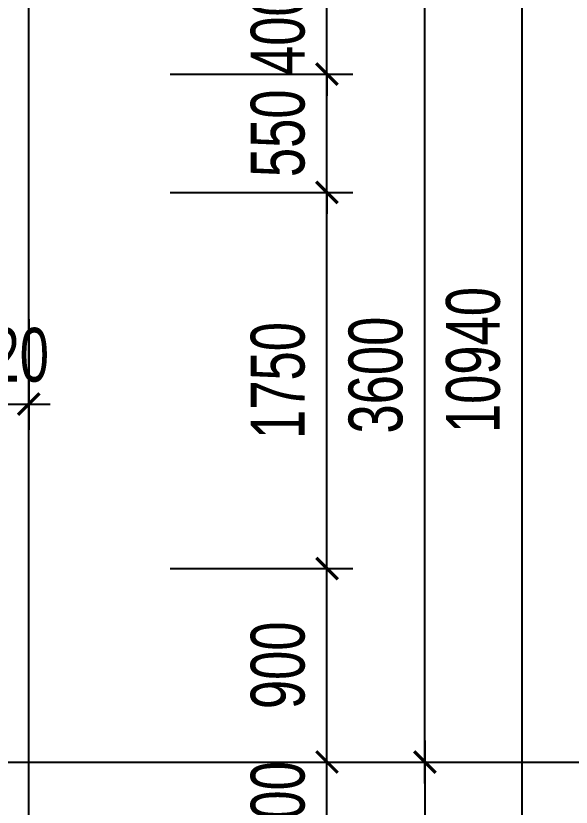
# Model space of a CAD drawing. Header units: inches. Extents: x 442278 to 842836, y -356313 to 59457.
# Drawn here: x 483454 to 486035, y 3536 to 7218 of the extents above; entities that cross this region are included whole.
import ezdxf

# ---------------------------------------------------------------- set-up
doc = ezdxf.new("R2010")
doc.units = ezdxf.units.IN
doc.header["$LTSCALE"] = 250
doc.header["$MEASUREMENT"] = 0
doc.layers.add('LA.DIM', color=251, linetype='Continuous')
doc.styles.add('S.STEXT', font='arial.ttf', dxfattribs={"width": 0.7})
doc.dimstyles.new('S.DIM100', dxfattribs={"dimtxt": 250, "dimasz": 100, "dimexe": 120, "dimexo": 0, "dimgap": 100, "dimtad": 1, "dimdec": 0, "dimzin": 13, "dimdsep": 46, "dimtxsty": 'S.STEXT', "dimblk": 'ARCHTICK', "dimblk1": 'ARCHTICK', "dimcen": 0, "dimdle": 100, "dimclrd": 251, "dimclre": 251, "dimclrt": 60, "dimadec": 0, "dimazin": 0, "dimtfac": 1, "dimtdec": 0, "dimtix": 1, "dimtmove": 2, "dimatfit": 3, "dimfxl": 1, "dimtolj": 1, "dimtzin": 13, "dimarcsym": 0})

# ---------------------------------------------------------------- blocks, each defined once
blk = doc.blocks.new('_ArchTick')
at = {"color": 0, "linetype": 'ByBlock', "const_width": 0.15}
blk.add_lwpolyline([(-0.5, -0.5), (0.5, 0.5)], dxfattribs=at)
blk = doc.blocks.new('*D409')
at = {"layer": 'DEFPOINTS', "color": 0, "transparency": 16777216}
for p in [(484170.4, 11086.4), (485807.6, 11086.4), (484170.4, 146.4)]:
    blk.add_point(p, dxfattribs=at)
at = {"layer": 'LA.DIM', "color": 251, "lineweight": -2, "transparency": 16777216}
for p, q in [((485807.6, 46.4), (485807.6, 11186.4)), ((484170.4, 11086.4), (485927.6, 11086.4)), ((484170.4, 146.4), (485927.6, 146.4))]:
    blk.add_line(p, q, dxfattribs=at)
at = {"layer": 'LA.DIM', "color": 251, "lineweight": -2, "transparency": 16777216, "xscale": 100, "yscale": 100, "zscale": 100}
for p, rotation in [((485807.6, 11086.4), 90), ((485807.6, 146.4), 270)]:
    blk.add_blockref('_ArchTick', p, dxfattribs=dict(at, rotation=rotation))
at = {"layer": 'LA.DIM', "color": 60, "transparency": 16777216, "insert": (485579.9, 5616.4), "char_height": 250, "attachment_point": 5, "rotation": 90, "style": 'S.STEXT'}
blk.add_mtext('\\A1;10940', dxfattribs=at)
blk = doc.blocks.new('*D410')
at = {"layer": 'DEFPOINTS', "color": 0, "transparency": 16777216}
for p in [(484170.4, 3746.4), (485354.8, 3746.4), (484170.4, 146.4)]:
    blk.add_point(p, dxfattribs=at)
at = {"layer": 'LA.DIM', "color": 251, "lineweight": -2, "transparency": 16777216}
for p, q in [((485354.8, 3846.4), (485354.8, 2477.3)), ((484170.4, 3746.4), (485474.8, 3746.4)), ((485354.8, 46.4), (485354.8, 1755.4)), ((484170.4, 146.4), (485474.8, 146.4))]:
    blk.add_line(p, q, dxfattribs=at)
at = {"layer": 'LA.DIM', "color": 251, "lineweight": -2, "transparency": 16777216, "xscale": 100, "yscale": 100, "zscale": 100}
for p, rotation in [((485354.8, 3746.4), 90), ((485354.8, 146.4), 270)]:
    blk.add_blockref('_ArchTick', p, dxfattribs=dict(at, rotation=rotation))
at = {"layer": 'LA.DIM', "color": 60, "transparency": 16777216, "insert": (485354.8, 2116.4), "char_height": 250, "attachment_point": 5, "rotation": 90, "style": 'S.STEXT'}
blk.add_mtext('\\A1;3600', dxfattribs=at)
blk = doc.blocks.new('*D411')
at = {"layer": 'DEFPOINTS', "color": 0, "transparency": 16777216}
for p in [(484170.4, 7346.4), (485354.8, 7346.4), (484170.4, 3746.4)]:
    blk.add_point(p, dxfattribs=at)
at = {"layer": 'LA.DIM', "color": 251, "lineweight": -2, "transparency": 16777216}
for p, q in [((485354.8, 3646.4), (485354.8, 7446.4)), ((484170.4, 7346.4), (485474.8, 7346.4)), ((484170.4, 3746.4), (485474.8, 3746.4))]:
    blk.add_line(p, q, dxfattribs=at)
at = {"layer": 'LA.DIM', "color": 251, "lineweight": -2, "transparency": 16777216, "xscale": 100, "yscale": 100, "zscale": 100}
for p, rotation in [((485354.8, 7346.4), 90), ((485354.8, 3746.4), 270)]:
    blk.add_blockref('_ArchTick', p, dxfattribs=dict(at, rotation=rotation))
at = {"layer": 'LA.DIM', "color": 60, "transparency": 16777216, "insert": (485127.1, 5546.4), "char_height": 250, "attachment_point": 5, "rotation": 90, "style": 'S.STEXT'}
blk.add_mtext('\\A1;3600', dxfattribs=at)
blk = doc.blocks.new('*D414')
at = {"layer": 'DEFPOINTS', "color": 0, "transparency": 16777216}
for p in [(484170.4, 3746.4), (484899.9, 3746.4), (484170.4, 3346.4)]:
    blk.add_point(p, dxfattribs=at)
at = {"layer": 'LA.DIM', "color": 251, "lineweight": -2, "transparency": 16777216}
for p, q in [((484899.9, 3746.4), (484899.9, 3846.4)), ((484170.4, 3746.4), (485019.9, 3746.4)), ((484899.9, 3346.4), (484899.9, 3746.4)), ((484170.4, 3346.4), (485019.9, 3346.4)), ((484899.9, 3346.4), (484899.9, 3246.4))]:
    blk.add_line(p, q, dxfattribs=at)
at = {"layer": 'LA.DIM', "color": 251, "lineweight": -2, "transparency": 16777216, "xscale": 100, "yscale": 100, "zscale": 100}
for p, rotation in [((484899.9, 3746.4), 270), ((484899.9, 3346.4), 90)]:
    blk.add_blockref('_ArchTick', p, dxfattribs=dict(at, rotation=rotation))
at = {"layer": 'LA.DIM', "color": 60, "transparency": 16777216, "insert": (484672.3, 3546.4), "char_height": 250, "attachment_point": 5, "rotation": 90, "style": 'S.STEXT'}
blk.add_mtext('\\A1;400', dxfattribs=at)
blk = doc.blocks.new('*D415')
at = {"layer": 'DEFPOINTS', "color": 0, "transparency": 16777216}
for p in [(484170.4, 4646.4), (484899.9, 4646.4), (484170.4, 3746.4)]:
    blk.add_point(p, dxfattribs=at)
at = {"layer": 'LA.DIM', "color": 251, "lineweight": -2, "transparency": 16777216}
for p, q in [((484899.9, 3646.4), (484899.9, 4746.4)), ((484170.4, 4646.4), (485019.9, 4646.4)), ((484170.4, 3746.4), (485019.9, 3746.4))]:
    blk.add_line(p, q, dxfattribs=at)
at = {"layer": 'LA.DIM', "color": 251, "lineweight": -2, "transparency": 16777216, "xscale": 100, "yscale": 100, "zscale": 100}
for p, rotation in [((484899.9, 4646.4), 90), ((484899.9, 3746.4), 270)]:
    blk.add_blockref('_ArchTick', p, dxfattribs=dict(at, rotation=rotation))
at = {"layer": 'LA.DIM', "color": 60, "transparency": 16777216, "insert": (484672.3, 4196.4), "char_height": 250, "attachment_point": 5, "rotation": 90, "style": 'S.STEXT'}
blk.add_mtext('\\A1;900', dxfattribs=at)
blk = doc.blocks.new('*D416')
at = {"layer": 'DEFPOINTS', "color": 0, "transparency": 16777216}
for p in [(484170.4, 6396.4), (484899.9, 6396.4), (484170.4, 4646.4)]:
    blk.add_point(p, dxfattribs=at)
at = {"layer": 'LA.DIM', "color": 251, "lineweight": -2, "transparency": 16777216}
for p, q in [((484899.9, 4546.4), (484899.9, 6496.4)), ((484170.4, 6396.4), (485019.9, 6396.4)), ((484170.4, 4646.4), (485019.9, 4646.4))]:
    blk.add_line(p, q, dxfattribs=at)
at = {"layer": 'LA.DIM', "color": 251, "lineweight": -2, "transparency": 16777216, "xscale": 100, "yscale": 100, "zscale": 100}
for p, rotation in [((484899.9, 6396.4), 90), ((484899.9, 4646.4), 270)]:
    blk.add_blockref('_ArchTick', p, dxfattribs=dict(at, rotation=rotation))
at = {"layer": 'LA.DIM', "color": 60, "transparency": 16777216, "insert": (484672.3, 5521.4), "char_height": 250, "attachment_point": 5, "rotation": 90, "style": 'S.STEXT'}
blk.add_mtext('\\A1;1750', dxfattribs=at)
blk = doc.blocks.new('*D417')
at = {"layer": 'DEFPOINTS', "color": 0, "transparency": 16777216}
for p in [(484170.4, 6946.4), (484899.9, 6946.4), (484170.4, 6396.4)]:
    blk.add_point(p, dxfattribs=at)
at = {"layer": 'LA.DIM', "color": 251, "lineweight": -2, "transparency": 16777216}
for p, q in [((484899.9, 6946.4), (484899.9, 7046.4)), ((484170.4, 6946.4), (485019.9, 6946.4)), ((484899.9, 6396.4), (484899.9, 6946.4)), ((484170.4, 6396.4), (485019.9, 6396.4)), ((484899.9, 6396.4), (484899.9, 6296.4))]:
    blk.add_line(p, q, dxfattribs=at)
at = {"layer": 'LA.DIM', "color": 251, "lineweight": -2, "transparency": 16777216, "xscale": 100, "yscale": 100, "zscale": 100}
for p, rotation in [((484899.9, 6946.4), 270), ((484899.9, 6396.4), 90)]:
    blk.add_blockref('_ArchTick', p, dxfattribs=dict(at, rotation=rotation))
at = {"layer": 'LA.DIM', "color": 60, "transparency": 16777216, "insert": (484672.3, 6671.4), "char_height": 250, "attachment_point": 5, "rotation": 90, "style": 'S.STEXT'}
blk.add_mtext('\\A1;550', dxfattribs=at)
blk = doc.blocks.new('*D418')
at = {"layer": 'DEFPOINTS', "color": 0, "transparency": 16777216}
for p in [(484170.4, 7346.4), (484899.9, 7346.4), (484170.4, 6946.4)]:
    blk.add_point(p, dxfattribs=at)
at = {"layer": 'LA.DIM', "color": 251, "lineweight": -2, "transparency": 16777216}
for p, q in [((484899.9, 7346.4), (484899.9, 7446.4)), ((484170.4, 7346.4), (485019.9, 7346.4)), ((484899.9, 6946.4), (484899.9, 7346.4)), ((484170.4, 6946.4), (485019.9, 6946.4)), ((484899.9, 6946.4), (484899.9, 6846.4))]:
    blk.add_line(p, q, dxfattribs=at)
at = {"layer": 'LA.DIM', "color": 251, "lineweight": -2, "transparency": 16777216, "xscale": 100, "yscale": 100, "zscale": 100}
for p, rotation in [((484899.9, 7346.4), 270), ((484899.9, 6946.4), 90)]:
    blk.add_blockref('_ArchTick', p, dxfattribs=dict(at, rotation=rotation))
at = {"layer": 'LA.DIM', "color": 60, "transparency": 16777216, "insert": (484672.3, 7146.4), "char_height": 250, "attachment_point": 5, "rotation": 90, "style": 'S.STEXT'}
blk.add_mtext('\\A1;400', dxfattribs=at)
blk = doc.blocks.new('*D448')
at = {"layer": 'DEFPOINTS', "color": 0, "transparency": 16777216}
for p in [(483293.5, 5806.4), (483513.5, 5806.4), (483513.5, 5411.7)]:
    blk.add_point(p, dxfattribs=at)
at = {"layer": 'LA.DIM', "color": 251, "lineweight": -2, "transparency": 16777216}
for p, q in [((483293.5, 5806.4), (483293.5, 5291.7)), ((483513.5, 5806.4), (483513.5, 5291.7)), ((483293.5, 5411.7), (483193.5, 5411.7)), ((483293.5, 5411.7), (483513.5, 5411.7)), ((483513.5, 5411.7), (483613.5, 5411.7))]:
    blk.add_line(p, q, dxfattribs=at)
at = {"layer": 'LA.DIM', "color": 251, "lineweight": -2, "transparency": 16777216, "xscale": 100, "yscale": 100, "zscale": 100}
blk.add_blockref('_ArchTick', (483293.5, 5411.7), dxfattribs=at)
at = {"layer": 'LA.DIM', "color": 251, "lineweight": -2, "transparency": 16777216, "xscale": 100, "yscale": 100, "zscale": 100, "rotation": 180}
blk.add_blockref('_ArchTick', (483513.5, 5411.7), dxfattribs=at)
at = {"layer": 'LA.DIM', "color": 60, "transparency": 16777216, "insert": (483403.5, 5639.3), "char_height": 250, "attachment_point": 5, "style": 'S.STEXT'}
blk.add_mtext('\\A1;220', dxfattribs=at)

msp = doc.modelspace()

# ---------------------------------------------------------------- linework, layer by layer
msp.add_line((483513.53, 3346.39), (483513.53, 7346.39))
at = {"layer": 'LA.DIM'}
msp.add_line((469233.07, 3746.39), (493071.84, 3746.39), dxfattribs=at)

# ---------------------------------------------------------------- dimensions: what is measured, and where the dimension line sits
for base, p1, p2, picture, middle in [((485807.57, 11086.39), (484170.39, 146.39), (484170.39, 11086.39), '*D409', (485579.93, 5616.39)), ((485354.83, 7346.39), (484170.39, 3746.39), (484170.39, 7346.39), '*D411', (485127.1, 5546.39)), ((484899.93, 7346.39), (484170.39, 6946.39), (484170.39, 7346.39), '*D418', (484672.29, 7146.39)), ((484899.93, 6946.39), (484170.39, 6396.39), (484170.39, 6946.39), '*D417', (484672.29, 6671.39)), ((484899.93, 6396.39), (484170.39, 4646.39), (484170.39, 6396.39), '*D416', (484672.29, 5521.39)), ((484899.93, 4646.39), (484170.39, 3746.39), (484170.39, 4646.39), '*D415', (484672.29, 4196.39)), ((484899.93, 3746.39), (484170.39, 3346.39), (484170.39, 3746.39), '*D414', (484672.29, 3546.39))]:
    dim = msp.add_linear_dim(base=base, p1=p1, p2=p2, angle=90, dimstyle='S.DIM100', dxfattribs=at)
    dim.commit()
    dim.dimension.update_dxf_attribs({"geometry": picture, "text_midpoint": middle})
dim = msp.add_linear_dim(base=(483513.53, 5411.71), p1=(483293.53, 5806.43), p2=(483513.53, 5806.43), dimstyle='S.DIM100', dxfattribs=at)
dim.commit()
dim.dimension.update_dxf_attribs({"geometry": '*D448', "text_midpoint": (483403.53, 5639.35)})
dim = msp.add_linear_dim(base=(485354.83, 3746.39), p1=(484170.39, 146.39), p2=(484170.39, 3746.39), angle=90, dimstyle='S.DIM100', dxfattribs=at)
dim.commit()
dim.dimension.update_dxf_attribs({"geometry": '*D410', "text_midpoint": (485354.83, 2116.39), "dimtype": 160})

doc.saveas('drawing.dxf')
